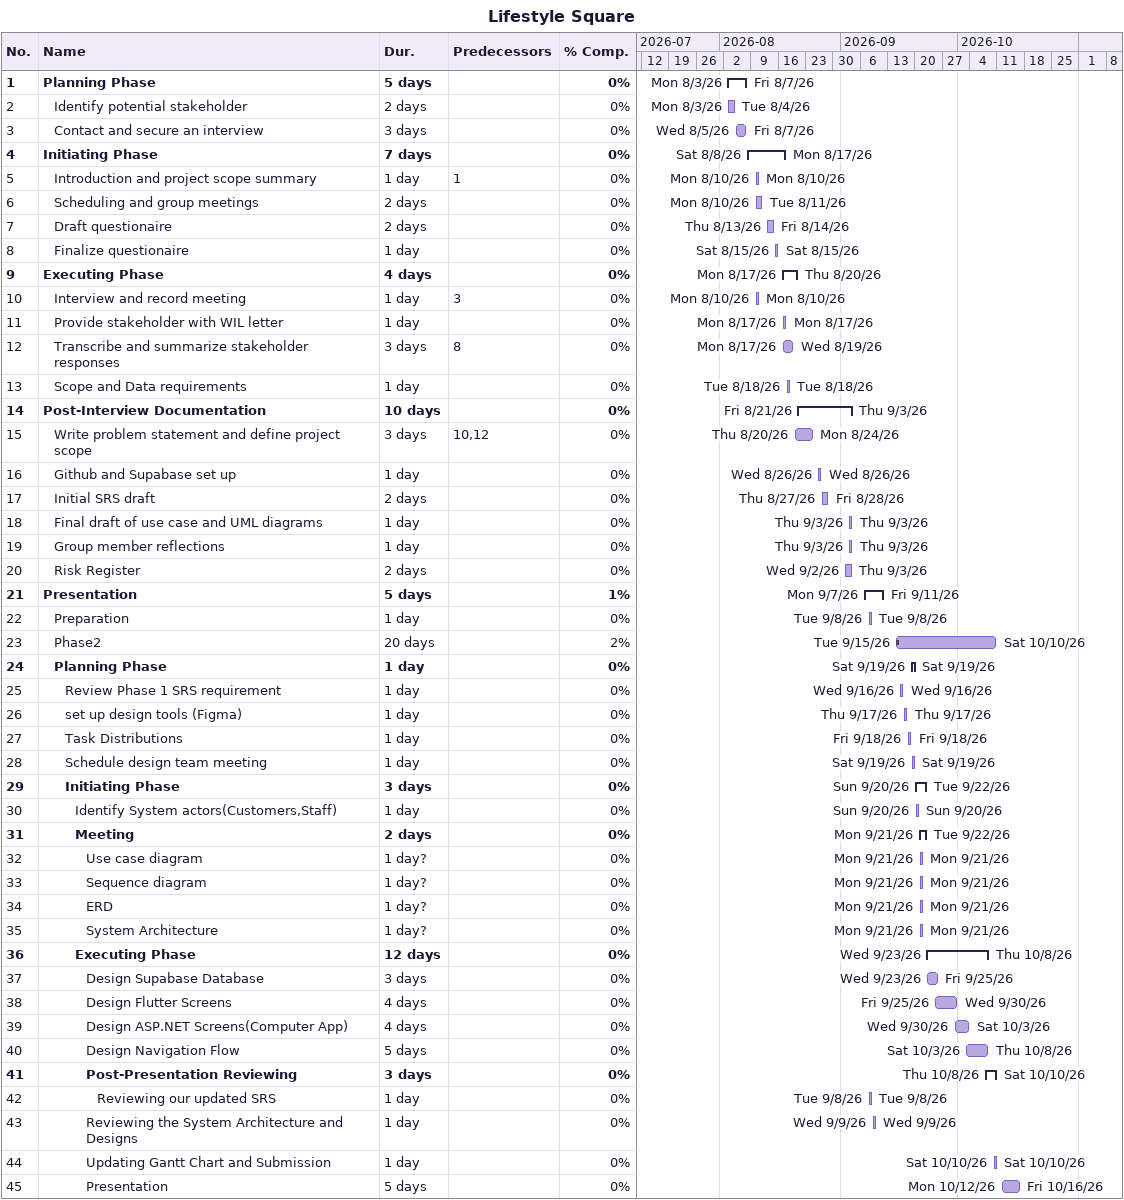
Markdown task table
Lifestyle Square

| ID | Level | Task | Duration | Start | Finish | Predecessors | % complete |
|---|---|---|---|---|---|---|---|
| 1 | 1 | **Planning Phase** | 5d | 2026-08-03 | 2026-08-07 |  | 0 |
| 2 | 2 | Identify potential stakeholder | 2d | 2026-08-03 | 2026-08-04 |  | 0 |
| 3 | 2 | Contact and secure an interview | 3d | 2026-08-05 | 2026-08-07 |  | 0 |
| 4 | 1 | **Initiating Phase** | 7d | 2026-08-08 | 2026-08-17 |  | 0 |
| 5 | 2 | Introduction and project scope summary | 1d | 2026-08-10 | 2026-08-10 | 1 | 0 |
| 6 | 2 | Scheduling and group meetings | 2d | 2026-08-10 | 2026-08-11 |  | 0 |
| 7 | 2 | Draft questionaire | 2d | 2026-08-13 | 2026-08-14 |  | 0 |
| 8 | 2 | Finalize questionaire | 1d | 2026-08-15 | 2026-08-15 |  | 0 |
| 9 | 1 | **Executing Phase** | 4d | 2026-08-17 | 2026-08-20 |  | 0 |
| 10 | 2 | Interview and record meeting | 1d | 2026-08-10 | 2026-08-10 | 3 | 0 |
| 11 | 2 | Provide stakeholder with WIL letter | 1d | 2026-08-17 | 2026-08-17 |  | 0 |
| 12 | 2 | Transcribe and summarize stakeholder responses | 3d | 2026-08-17 | 2026-08-19 | 8 | 0 |
| 13 | 2 | Scope and Data requirements | 1d | 2026-08-18 | 2026-08-18 |  | 0 |
| 14 | 1 | **Post-Interview Documentation** | 10d | 2026-08-21 | 2026-09-03 |  | 0 |
| 15 | 2 | Write problem statement and define project scope | 3d | 2026-08-20 | 2026-08-24 | 10, 12 | 0 |
| 16 | 2 | Github and Supabase set up | 1d | 2026-08-26 | 2026-08-26 |  | 0 |
| 17 | 2 | Initial SRS draft | 2d | 2026-08-27 | 2026-08-28 |  | 0 |
| 18 | 2 | Final draft of use case and UML diagrams | 1d | 2026-09-03 | 2026-09-03 |  | 0 |
| 19 | 2 | Group member reflections | 1d | 2026-09-03 | 2026-09-03 |  | 0 |
| 20 | 2 | Risk Register | 2d | 2026-09-02 | 2026-09-03 |  | 0 |
| 21 | 1 | **Presentation** | 5d | 2026-09-07 | 2026-09-11 |  | 1 |
| 22 | 2 | Preparation | 1d | 2026-09-08 | 2026-09-08 |  | 0 |
| 23 | 2 | Phase2 | 20d | 2026-09-15 | 2026-10-10 |  | 2 |
| 24 | 2 | **Planning Phase** | 1d | 2026-09-19 | 2026-09-19 |  | 0 |
| 25 | 3 | Review Phase 1 SRS requirement | 1d | 2026-09-16 | 2026-09-16 |  | 0 |
| 26 | 3 | set up design tools (Figma) | 1d | 2026-09-17 | 2026-09-17 |  | 0 |
| 27 | 3 | Task Distributions | 1d | 2026-09-18 | 2026-09-18 |  | 0 |
| 28 | 3 | Schedule design team meeting | 1d | 2026-09-19 | 2026-09-19 |  | 0 |
| 29 | 3 | **Initiating Phase** | 3d | 2026-09-20 | 2026-09-22 |  | 0 |
| 30 | 4 | Identify System actors(Customers,Staff) | 1d | 2026-09-20 | 2026-09-20 |  | 0 |
| 31 | 4 | **Meeting** | 2d | 2026-09-21 | 2026-09-22 |  | 0 |
| 32 | 5 | Use case diagram | 1d? | 2026-09-21 | 2026-09-21 |  | 0 |
| 33 | 5 | Sequence diagram | 1d? | 2026-09-21 | 2026-09-21 |  | 0 |
| 34 | 5 | ERD | 1d? | 2026-09-21 | 2026-09-21 |  | 0 |
| 35 | 5 | System Architecture | 1d? | 2026-09-21 | 2026-09-21 |  | 0 |
| 36 | 4 | **Executing Phase** | 12d | 2026-09-23 | 2026-10-08 |  | 0 |
| 37 | 5 | Design Supabase Database | 3d | 2026-09-23 | 2026-09-25 |  | 0 |
| 38 | 5 | Design Flutter Screens | 4d | 2026-09-25 | 2026-09-30 |  | 0 |
| 39 | 5 | Design ASP.NET Screens(Computer App) | 4d | 2026-09-30 | 2026-10-03 |  | 0 |
| 40 | 5 | Design Navigation Flow | 5d | 2026-10-03 | 2026-10-08 |  | 0 |
| 41 | 5 | **Post-Presentation Reviewing** | 3d | 2026-10-08 | 2026-10-10 |  | 0 |
| 42 | 6 | Reviewing our updated SRS | 1d | 2026-09-08 | 2026-09-08 |  | 0 |
| 43 | 5 | Reviewing the System Architecture and Designs | 1d | 2026-09-09 | 2026-09-09 |  | 0 |
| 44 | 5 | Updating Gantt Chart and Submission | 1d | 2026-10-10 | 2026-10-10 |  | 0 |
| 45 | 5 | Presentation | 5d | 2026-10-12 | 2026-10-16 |  | 0 |
